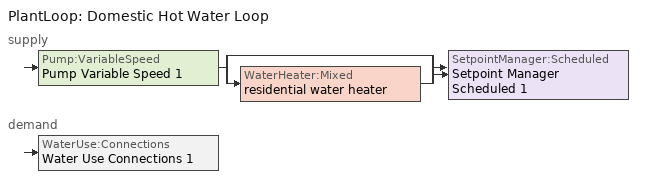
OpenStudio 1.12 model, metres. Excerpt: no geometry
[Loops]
PlantLoop 'Domestic Hot Water Loop'
 supply: Pump:VariableSpeed 'Pump Variable Speed 1' > split
  | bypass
  | WaterHeater:Mixed 'residential water heater'
  join > SetpointManager:Scheduled 'Setpoint Manager Scheduled 1'
 demand: WaterUse:Connections 'Water Use Connections 1'
[Sizing:Zone]
finished basement zone: Zone Cooling Design Supply Air Temperature Input Method=SupplyAirTemperature; Zone Cooling Design Supply Air Temperature {C}=14; Zone Cooling Design Supply Air Temperature Difference {deltaC}=11.11; Zone Heating Design Supply Air Temperature Input Method=SupplyAirTemperature; Zone Heating Design Supply Air Temperature {C}=40; Zone Heating Design Supply Air Temperature Difference {deltaC}=11.11; Zone Cooling Design Supply Air Humidity Ratio {kg-H2O/kg-air}=0.0085; Zone Heating Design Supply Air Humidity Ratio {kg-H2O/kg-air}=0.008; Cooling Design Air Flow Method=DesignDay; Heating Design Air Flow Method=DesignDay; Account for Dedicated Outdoor Air System=No; Dedicated Outdoor Air System Control Strategy=NeutralSupplyAir; Dedicated Outdoor Air Low Setpoint Temperature for Design {C}=autosize; Dedicated Outdoor Air High Setpoint Temperature for Design {C}=autosize
[PlantLoop]
Domestic Hot Water Loop: Plant Loop Volume {m3}=0.003; Load Distribution Scheme=Optimal
[Sizing:Plant]
Domestic Hot Water Loop: Loop Type=Heating; Design Loop Exit Temperature {C}=60; Loop Design Temperature Difference {deltaC}=50; Sizing Option=NonCoincident; Zone Timesteps in Averaging Window=1; Coincident Sizing Factor Mode=None
[Pump:VariableSpeed]
Pump Variable Speed 1: Rated Flow Rate {m3/s}=0.01; Rated Pump Head {Pa}=1; Rated Power Consumption {W}=0; Motor Efficiency=1; Fraction of Motor Inefficiencies to Fluid Stream=0; Coefficient 1 of the Part Load Performance Curve=0; Coefficient 2 of the Part Load Performance Curve=1; Coefficient 3 of the Part Load Performance Curve=0; Coefficient 4 of the Part Load Performance Curve=0; Pump Control Type=Intermittent
[SetpointManager:Scheduled]
Setpoint Manager Scheduled 1: Control Variable=Temperature; Schedule=DHW Temp
[WaterHeater:Mixed]
residential water heater: Tank Volume {m3}=0.170344; Setpoint Temperature Schedule=DHW Set Temp; Deadband Temperature Difference {deltaC}=2; Maximum Temperature Limit {C}=99; Heater Control Type=Cycle; Heater Maximum Capacity {W}=4500; Heater Minimum Capacity {W}=0; Heater Fuel Type=Electricity; Heater Thermal Efficiency=1; Off Cycle Parasitic Fuel Consumption Rate {W}=0; Off Cycle Parasitic Fuel Type=Electricity; Off Cycle Parasitic Heat Fraction to Tank=0; On Cycle Parasitic Fuel Consumption Rate {W}=0; On Cycle Parasitic Fuel Type=Electricity; On Cycle Parasitic Heat Fraction to Tank=0; Ambient Temperature Indicator=ThermalZone; Ambient Temperature Schedule=Schedule Ruleset 1; Ambient Temperature Thermal Zone=finished basement zone; Off Cycle Loss Coefficient to Ambient Temperature {W/K}=1.16357; Off Cycle Loss Fraction to Thermal Zone=1; On Cycle Loss Coefficient to Ambient Temperature {W/K}=1.16357; On Cycle Loss Fraction to Thermal Zone=1; Use Side Effectiveness=1; Source Side Effectiveness=1; Use Side Design Flow Rate {m3/s}=autosize; Source Side Design Flow Rate {m3/s}=autosize; Indirect Water Heating Recovery Time {hr}=1.5
[WaterUse:Connections]
Water Use Connections 1: Water Use Equipment Name 1=residential shower; Water Use Equipment Name 2=residential sink; Water Use Equipment Name 3=residential bath
[WaterUse:Equipment:Definition]
Name | Peak Flow Rate {m3/s} | Target Temperature Schedule
residential shower | 0.000284557 | residential shower temperature schedule
residential sink | 0.000210891 | residential sink temperature schedule
residential bath | 0.000488829 | residential sink temperature schedule 1
[OtherEquipment:Definition] Design Level Calculation Method=EquipmentLevel; Fraction Radiant=0; Fraction Lost=0
Name | Design Level {W} | Fraction Latent
residential shower | 8183.08 | 0.487197
residential sink | 2117.72 | 0.312222
residential bath | 7210.67 | 0
[Schedule:Ruleset]
Name | Default Day Schedule
DHW Temp | DHW Temp Default
Schedule Ruleset 1 | Schedule Day 2
DHW Set Temp | DHW Set Temp
[Schedule:Day]
DHW Temp Default: 24, 0, 51.6667
Schedule Day 2: 24, 0, 22
DHW Set Temp: 24, 0, 52.6667
[Schedule:Constant] Value=43.3333
residential shower temperature schedule; residential sink temperature schedule; residential sink temperature schedule 1
